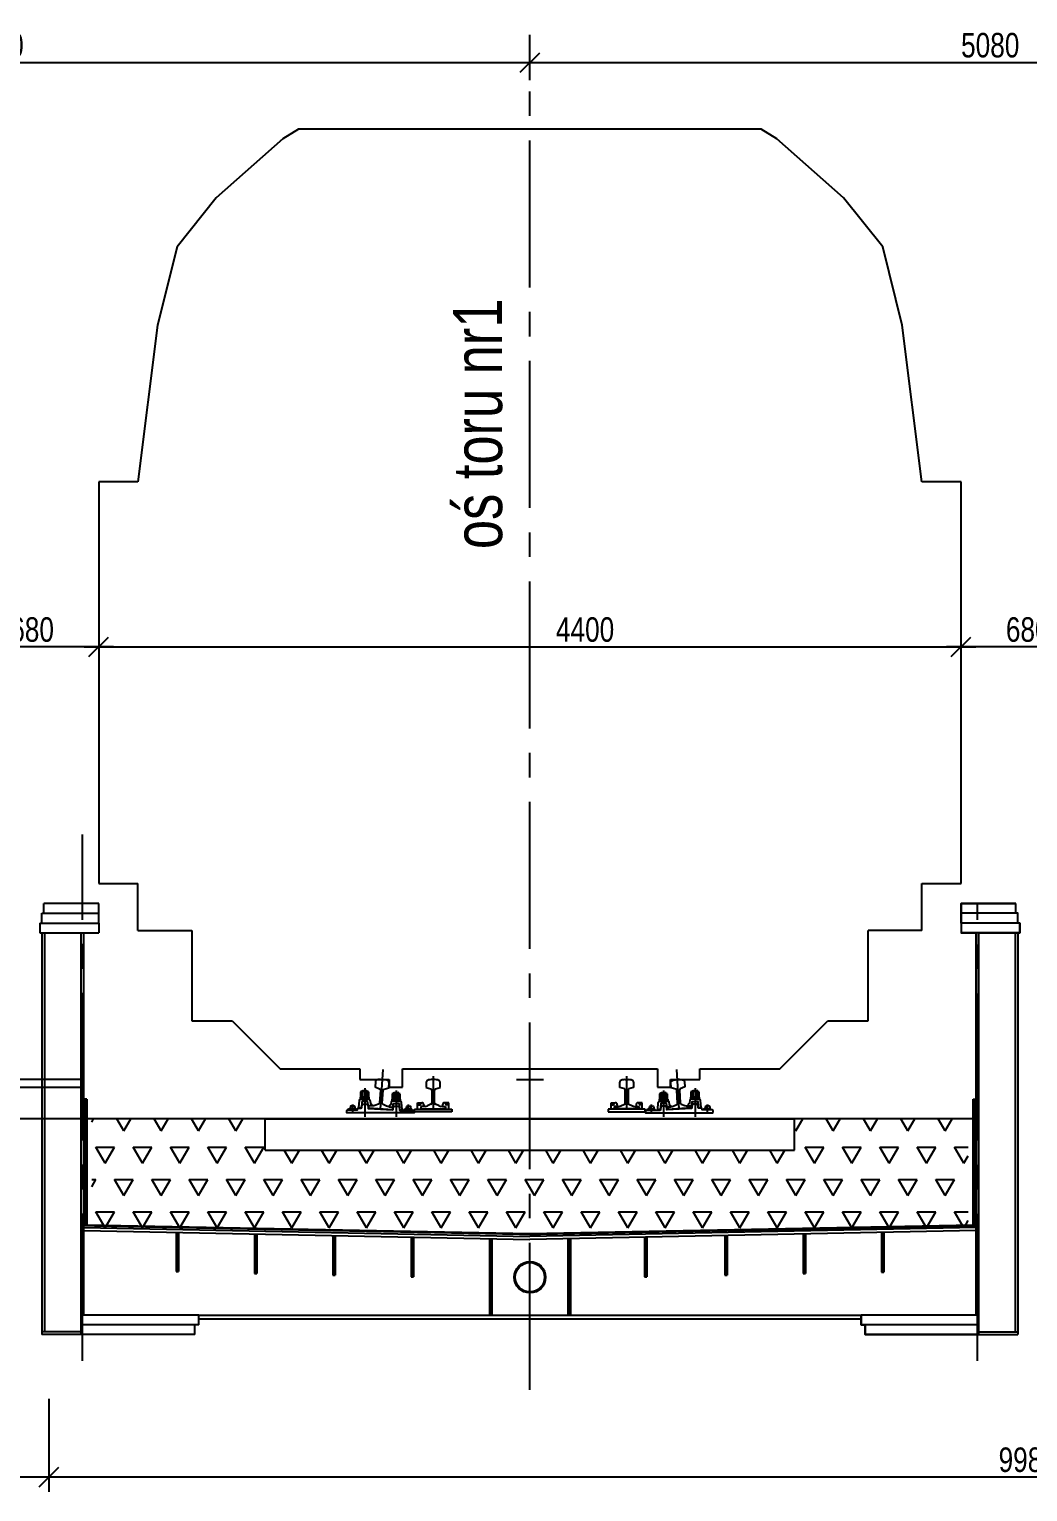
# Model space of a CAD drawing. Header units: millimetres. Extents: x -1069826 to 2704411, y -432732 to 412301.
# Drawn here: x -74526 to -69431, y -21599 to -14136 of the extents above; entities that cross this region are included whole.
import ezdxf

# ---------------------------------------------------------------- set-up
doc = ezdxf.new("R2010")
doc.units = ezdxf.units.MM
doc.header["$LTSCALE"] = 1000
doc.header["$MEASUREMENT"] = 0
doc.linetypes.add('CENTER2', pattern=[1.125, 0.75, -0.125, 0.125, -0.125])
doc.linetypes.add('HIDDEN', pattern=[0.375, 0.25, -0.125])
doc.layers.add('0-RAM-T', color=7, linetype='Continuous')
doc.layers.add('0-T', color=7, linetype='Continuous')
doc.styles.add('CDMSTYLE', font='CDMSIMPL', dxfattribs={"width": 0.8, "bigfont": 'CDMBIGPL'})
doc.dimstyles.new('CDMOG-MM-50', dxfattribs={"dimscale": 50, "dimtxt": 2.5, "dimasz": 1, "dimexe": 1.5, "dimexo": 5, "dimgap": 0.5, "dimtad": 1, "dimdec": 0, "dimrnd": 1, "dimzin": 1, "dimdsep": 46, "dimtxsty": 'CDMSTYLE', "dimblk1": 'OBLIQUE', "dimblk2": 'OBLIQUE', "dimsah": 1, "dimtsz": 1, "dimcen": -2.5, "dimdle": 1.5, "dimclrd": 9, "dimclre": 9, "dimclrt": 9, "dimadec": 0, "dimazin": 0, "dimtfac": 1, "dimtmove": 2, "dimatfit": 3, "dimldrblk": 'OBLIQUE', "dimfxl": 1, "dimtvp": 1, "dimtolj": 1, "dimtzin": 0, "dimarcsym": 0})

# ---------------------------------------------------------------- blocks, each defined once
blk = doc.blocks.new('*D316')
at = {"color": 9, "linetype": 'ByBlock', "transparency": 16777216}
for p, q in [((-79505.5, -21094.2), (-79505.5, -21599.4)), ((-79555.5, -21574.4), (-79455.5, -21474.4)), ((-74475.5, -21574.4), (-74375.5, -21474.4)), ((-74350.5, -21524.4), (-79580.5, -21524.4)), ((-74425.5, -21500), (-74425.5, -21599.4))]:
    blk.add_line(p, q, dxfattribs=at)
at = {"layer": 'Defpoints', "color": 0, "linetype": 'ByBlock', "transparency": 16777216}
for p in [(-79505.5, -20844.2), (-74425.5, -21250), (-79505.5, -21524.4)]:
    blk.add_point(p, dxfattribs=at)
at = {"color": 9, "linetype": 'ByBlock', "transparency": 16777216, "insert": (-76965.5, -21436.9), "char_height": 125, "attachment_point": 5, "style": 'CDMSTYLE'}
blk.add_mtext('\\A1;5080', dxfattribs=at)
blk = doc.blocks.new('_OBLIQUE')
at = {"color": 0, "linetype": 'ByBlock'}
blk.add_line((-0.5, -0.5), (0.5, 0.5), dxfattribs=at)
blk = doc.blocks.new('A$C5FAB2D53')
at = {"color": 9, "linetype": 'ByBlock'}
for p, q in [((59.7, 150.4), (59.7, 124.6)), ((104.6, 164.4), (84.8, 164.4)), ((129.7, 124.6), (129.7, 150.4)), ((1046.9, 124.6), (1046.9, 150.4)), ((1072, 164.4), (1091.8, 164.4)), ((1116.9, 150.4), (1116.9, 124.6)), ((59.7, 124.6), (83, 116.6)), ((87.7, 110), (87.7, 44.7)), ((101.7, 44.7), (101.7, 110)), ((106.4, 116.6), (129.7, 124.6)), ((1070.2, 116.6), (1046.9, 124.6)), ((1074.9, 44.7), (1074.9, 110)), ((1088.9, 110), (1088.9, 44.7)), ((1116.9, 124.6), (1093.6, 116.6)), ((0, 13), (189.1, 13)), ((0, 0), (0, 13)), ((94.6, 0), (0, 0)), ((15.4, 46.4), (36.4, 46.4)), ((15.4, 13), (15.4, 46.4)), ((15.4, 36.4), (26.4, 36.4)), ((31.4, 41.4), (31.4, 46.4)), ((46.4, 27.9), (31.4, 26.4)), ((31.4, 26.4), (31.4, 13)), ((32.2, 23.2), (32.2, 15.4)), ((32.2, 15.4), (157.2, 15.4)), ((53.2, 27.8), (35, 26.2)), ((46.4, 36.4), (46.4, 27.9)), ((83.4, 38.2), (65, 30.6)), ((189.1, 0), (94.6, 0)), ((124.5, 30.6), (106.1, 38.2)), ((154.5, 26.2), (136.2, 27.8)), ((143, 36.4), (143, 27.9)), ((143, 27.9), (158, 26.4)), ((174, 46.4), (153, 46.4)), ((157.2, 15.4), (157.2, 23.2)), ((158, 41.4), (158, 46.4)), ((158, 26.4), (158, 13)), ((174, 36.4), (163, 36.4)), ((174, 13), (174, 46.4)), ((189.1, 13), (189.1, 0)), ((189.1, 13), (189.1, 13)), ((987.5, 13), (987.5, 0)), ((987.5, 13), (987.5, 13)), ((1176.6, 13), (987.5, 13)), ((987.5, 0), (1082, 0)), ((1002.6, 46.4), (1023.6, 46.4)), ((1002.6, 13), (1002.6, 46.4)), ((1002.6, 36.4), (1013.6, 36.4)), ((1018.6, 41.4), (1018.6, 46.4)), ((1033.6, 27.9), (1018.6, 26.4)), ((1018.6, 26.4), (1018.6, 13)), ((1019.4, 15.4), (1019.4, 23.2)), ((1144.4, 15.4), (1019.4, 15.4)), ((1022.1, 26.2), (1040.4, 27.8)), ((1033.6, 36.4), (1033.6, 27.9)), ((1052.1, 30.6), (1070.6, 38.2)), ((1082.1, 0), (1176.6, 0)), ((1093.2, 38.2), (1111.7, 30.6)), ((1123.4, 27.8), (1141.7, 26.2)), ((1130.2, 36.4), (1130.2, 27.9)), ((1130.2, 27.9), (1145.2, 26.4)), ((1161.2, 46.4), (1140.2, 46.4)), ((1144.4, 23.2), (1144.4, 15.4)), ((1145.2, 41.4), (1145.2, 46.4)), ((1145.2, 26.4), (1145.2, 13)), ((1161.2, 36.4), (1150.2, 36.4)), ((1161.2, 13), (1161.2, 46.4)), ((1176.6, 0), (1176.6, 13))]:
    blk.add_line(p, q, dxfattribs=at)
at = {"color": 9, "linetype": 'Continuous'}
for p, q in [((94.7, 181.9), (94.7, 15.4)), ((1081.9, 181.9), (1081.9, 15.4))]:
    blk.add_line(p, q, dxfattribs=at)
at = {"color": 9, "linetype": 'ByBlock'}
for centre, radius, start, end in [((71.7, 150.4), 12, 104.14371, 180), ((88.3, 84.5), 80, 102.45452, 104.14371), ((74.3, 150), 13, 99.67706, 104.45567), ((88.3, 84.5), 80, 92.50541, 101.67822), ((101.1, 84.5), 80, 78.32178, 87.49459), ((115.1, 150), 13, 75.54433, 80.32294), ((101.1, 84.5), 80, 75.85629, 77.54548), ((117.7, 150.4), 12, 0, 75.85629), ((1058.9, 150.4), 12, 104.14371, 180), ((1075.5, 84.5), 80, 102.45452, 104.14371), ((1061.5, 150), 13, 99.67706, 104.45567), ((1075.5, 84.5), 80, 92.50541, 101.67822), ((1088.3, 84.5), 80, 78.32178, 87.49459), ((1102.3, 150), 13, 75.54433, 80.32294), ((1088.3, 84.5), 80, 75.85629, 77.54548), ((1104.9, 150.4), 12, 0, 75.85629), ((80.7, 110), 7, 360, 71), ((108.7, 110), 7, 109, 180), ((1067.9, 110), 7, 0, 71), ((1095.9, 110), 7, 109, 180), ((26.4, 41.4), 5, 270, 0), ((35.2, 23.2), 3, 95.06096, 180), ((36.4, 36.4), 10, 360, 90), ((49.7, 67.6), 40, 275.06096, 292.41269), ((80.7, 44.7), 7, 292.41269, 360), ((108.7, 44.7), 7, 180, 247.58731), ((139.7, 67.6), 40, 247.58731, 264.93904), ((153, 36.4), 10, 90, 180), ((154.2, 23.2), 3, 0, 84.93904), ((163, 41.4), 5, 180, 270), ((1013.6, 41.4), 5, 270, 0), ((1022.4, 23.2), 3, 95.06096, 180), ((1023.6, 36.4), 10, 360, 90), ((1036.9, 67.6), 40, 275.06096, 292.41269), ((1067.9, 44.7), 7, 292.41269, 360), ((1095.9, 44.7), 7, 180, 247.58731), ((1126.9, 67.6), 40, 247.58731, 264.93904), ((1140.2, 36.4), 10, 90, 180), ((1141.4, 23.2), 3, 0, 84.93904), ((1150.2, 41.4), 5, 180, 270)]:
    blk.add_arc(centre, radius, start, end, dxfattribs=at)
blk = doc.blocks.new('A$C30C010BB')
at = {"layer": '0-T', "color": 40, "linetype": 'Continuous'}
blk.add_blockref('A$C5FAB2D53', (0, 0), dxfattribs=at)
blk = doc.blocks.new('A$C5F112703')
at = {"color": 9, "linetype": 'ByBlock'}
for p, q in [((940, 4868.5), (600, 4568.5)), ((1020, 4918.5), (940, 4868.5)), ((3380, 4918.5), (1020, 4918.5)), ((3460, 4868.5), (3380, 4918.5)), ((3800, 4568.5), (3460, 4868.5)), ((600, 4568.5), (400, 4318.5)), ((4000, 4318.5), (3800, 4568.5)), ((400, 4318.5), (300, 3918.5)), ((4100, 3918.5), (4000, 4318.5)), ((300, 3918.5), (200, 3118.5)), ((4200, 3118.5), (4100, 3918.5)), ((0, 3118.5), (0, 1068.5)), ((200, 3118.5), (0, 3118.5)), ((4400, 3118.5), (4200, 3118.5)), ((4400, 1068.5), (4400, 3118.5)), ((0, 1068.5), (200, 1068.5)), ((4200, 1068.5), (4400, 1068.5)), ((475, 828.5), (475, 368.5)), ((3925, 368.5), (3925, 828.5)), ((475, 368.5), (680, 368.5)), ((680, 368.5), (925, 123.5)), ((3475, 123.5), (3720, 368.5)), ((3720, 368.5), (3925, 368.5)), ((925, 123.5), (1332.5, 123.5)), ((1332.5, 123.5), (1332.5, 68.5)), ((1549.5, 123.5), (2850.5, 123.5)), ((1549.5, 30.5), (1549.5, 123.5)), ((2850.5, 123.5), (2850.5, 30.5)), ((3067.5, 123.5), (3475, 123.5)), ((3067.5, 68.5), (3067.5, 123.5)), ((1332.5, 68.5), (1482.5, 68.5)), ((1482.5, 68.5), (1482.5, 30.5)), ((1482.5, 30.5), (1549.5, 30.5)), ((2850.5, 30.5), (2917.5, 30.5)), ((2917.5, 68.5), (3067.5, 68.5)), ((2917.5, 30.5), (2917.5, 68.5))]:
    blk.add_line(p, q, dxfattribs=at)
at = {"layer": '0-T', "color": 9, "linetype": 'Continuous'}
for p, q in [((200, 828.5), (200, 1068.5)), ((4200, 828.5), (4200, 1068.5)), ((200, 828.5), (475, 828.5)), ((4200, 828.5), (3925, 828.5)), ((2200, 0), (2200, 137)), ((2131.5, 68.5), (2268.5, 68.5))]:
    blk.add_line(p, q, dxfattribs=at)
blk = doc.blocks.new('A$C22AE4A19')
at = {"layer": '0-T', "color": 9, "linetype": 'Continuous'}
blk.add_blockref('A$C5F112703', (0, 0), dxfattribs=at)
blk = doc.blocks.new('*D315')
at = {"color": 9, "linetype": 'ByBlock', "transparency": 16777216}
for p, q in [((-74425.5, -21125.7), (-74425.5, -21599.4)), ((-64437.5, -21120.8), (-64437.5, -21599.4)), ((-74475.5, -21574.4), (-74375.5, -21474.4)), ((-64487.5, -21574.4), (-64387.5, -21474.4)), ((-64362.5, -21524.4), (-74500.5, -21524.4))]:
    blk.add_line(p, q, dxfattribs=at)
at = {"layer": 'Defpoints', "color": 0, "linetype": 'ByBlock', "transparency": 16777216}
for p in [(-74425.5, -20875.7), (-64437.5, -20870.8), (-74425.5, -21524.4)]:
    blk.add_point(p, dxfattribs=at)
at = {"color": 9, "linetype": 'ByBlock', "transparency": 16777216, "insert": (-69431.5, -21436.9), "char_height": 125, "attachment_point": 5, "style": 'CDMSTYLE'}
blk.add_mtext('\\A1;\\C1;9988', dxfattribs=at)
blk = doc.blocks.new('*D314')
at = {"color": 9, "linetype": 'ByBlock', "transparency": 16777216}
for p, q in [((-74901.5, -17337.9), (-74801.5, -17237.9)), ((-74851.5, -17381.5), (-74851.5, -17212.9)), ((-74221.5, -17337.9), (-74121.5, -17237.9)), ((-74096.5, -17287.9), (-74926.5, -17287.9))]:
    blk.add_line(p, q, dxfattribs=at)
at = {"layer": 'Defpoints', "color": 0, "linetype": 'ByBlock', "transparency": 16777216}
for p in [(-74851.5, -17287.9), (-74851.5, -17631.5), (-74171.5, -17665.9)]:
    blk.add_point(p, dxfattribs=at)
at = {"color": 9, "linetype": 'ByBlock', "transparency": 16777216, "insert": (-74511.5, -17200.4), "char_height": 125, "attachment_point": 5, "style": 'CDMSTYLE'}
blk.add_mtext('\\A1;680', dxfattribs=at)
blk = doc.blocks.new('*D313')
at = {"color": 9, "linetype": 'ByBlock', "transparency": 16777216}
for p, q in [((-69821.5, -17337.9), (-69721.5, -17237.9)), ((-69771.5, -17221.2), (-69771.5, -17212.9)), ((-69141.5, -17337.9), (-69041.5, -17237.9)), ((-69016.5, -17287.9), (-69846.5, -17287.9))]:
    blk.add_line(p, q, dxfattribs=at)
at = {"layer": 'Defpoints', "color": 0, "linetype": 'ByBlock', "transparency": 16777216}
for p in [(-69771.5, -17287.9), (-69771.5, -17471.2), (-69091.5, -17765.3)]:
    blk.add_point(p, dxfattribs=at)
at = {"color": 9, "linetype": 'ByBlock', "transparency": 16777216, "insert": (-69431.5, -17200.4), "char_height": 125, "attachment_point": 5, "style": 'CDMSTYLE'}
blk.add_mtext('\\A1;\\C1;680', dxfattribs=at)
blk = doc.blocks.new('*D311')
at = {"color": 9, "linetype": 'ByBlock', "transparency": 16777216}
for p, q in [((-71971.5, -14396.2), (-71971.5, -14231)), ((-77126.5, -14306), (-71896.5, -14306)), ((-77101.5, -14356), (-77001.5, -14256)), ((-72021.5, -14356), (-71921.5, -14256))]:
    blk.add_line(p, q, dxfattribs=at)
at = {"layer": 'Defpoints', "color": 0, "linetype": 'ByBlock', "transparency": 16777216}
for p in [(-71971.5, -14306), (-77051.5, -14646.2), (-71971.5, -14646.2)]:
    blk.add_point(p, dxfattribs=at)
at = {"color": 9, "linetype": 'ByBlock', "transparency": 16777216, "insert": (-74702.9, -14218.5), "char_height": 125, "attachment_point": 5, "style": 'CDMSTYLE'}
blk.add_mtext('\\A1;5080', dxfattribs=at)
blk = doc.blocks.new('*D309')
at = {"color": 9, "linetype": 'ByBlock', "transparency": 16777216}
for p, q in [((-74221.5, -17337.9), (-74121.5, -17237.9)), ((-69821.5, -17337.9), (-69721.5, -17237.9)), ((-69771.5, -18118.9), (-69771.5, -17212.9)), ((-74246.5, -17287.9), (-69696.5, -17287.9))]:
    blk.add_line(p, q, dxfattribs=at)
at = {"layer": 'Defpoints', "color": 0, "linetype": 'ByBlock', "transparency": 16777216}
for p in [(-69771.5, -17287.9), (-74171.5, -18368.9), (-69771.5, -18368.9)]:
    blk.add_point(p, dxfattribs=at)
at = {"color": 9, "linetype": 'ByBlock', "transparency": 16777216, "insert": (-71690.1, -17200.4), "char_height": 125, "attachment_point": 5, "style": 'CDMSTYLE'}
blk.add_mtext('\\A1;\\C1;4400', dxfattribs=at)
blk = doc.blocks.new('*D308')
at = {"color": 9, "linetype": 'ByBlock', "transparency": 16777216}
for p, q in [((-66891.5, -14396.2), (-66891.5, -14231)), ((-72046.5, -14306), (-66816.5, -14306)), ((-72021.5, -14356), (-71921.5, -14256)), ((-66941.5, -14356), (-66841.5, -14256))]:
    blk.add_line(p, q, dxfattribs=at)
at = {"layer": 'Defpoints', "color": 0, "linetype": 'ByBlock', "transparency": 16777216}
for p in [(-66891.5, -14306), (-71971.5, -14646.2), (-66891.5, -14646.2)]:
    blk.add_point(p, dxfattribs=at)
at = {"color": 9, "linetype": 'ByBlock', "transparency": 16777216, "insert": (-69622.9, -14218.5), "char_height": 125, "attachment_point": 5, "style": 'CDMSTYLE'}
blk.add_mtext('\\A1;\\C1;5080', dxfattribs=at)
blk = doc.blocks.new('SZPKOL')
at = {"color": 0, "linetype": 'ByBlock'}
blk.add_lwpolyline([(12.4, 4, 0.138548), (-12.3, 5.1), (-9.4, 21.8), (0, 23.9), (9.4, 21.8)], format="xyb", close=True, dxfattribs=at)
for start, end in [(102.91054, 124.24217), (55.75783, 72.09979)]:
    blk.add_arc((-1.8, -37.6), 45.5, start, end, dxfattribs=at)
blk = doc.blocks.new('SRUKOL')
at = {"color": 0, "linetype": 'ByBlock'}
for p, q in [((0, 10), (-22, 10)), ((-22, 10), (-22, 0)), ((-11, 5), (-22, 5)), ((0, 0), (-22, 0)), ((-20, 37.2), (-20, 24)), ((-20, 24), (-20, 11.3)), ((-17, 5), (-17, 0)), ((0, 38.6), (-15, 38.6)), ((0, 10), (-15, 10)), ((-12.7, 41.6), (-10.1, 43.8)), ((-12.7, 38.6), (-12.7, 41.6)), ((-12.7, 41.6), (12.5, 41.6)), ((-12, 5), (-12, 0)), ((-11, 10), (11, 5)), ((-11, 5), (11, 0)), ((-10.1, 43.8), (-10.1, 38.4)), ((-10.1, 43.8), (9.9, 43.8)), ((-10.1, 37.3), (-10.1, 24)), ((-10.1, 24), (-10.1, 11.2)), ((0, 38.6), (15, 38.6)), ((0, 10), (15, 10)), ((0, 10), (22, 10)), ((0, 0), (22, 0)), ((12.5, 41.6), (9.9, 43.8)), ((9.9, 43.8), (9.9, 38.4)), ((10.1, 37.3), (10.1, 24)), ((10.1, 24), (10.1, 11.2)), ((11, 5), (22, 5)), ((12, 10), (12, 5)), ((12.5, 38.6), (12.5, 41.6)), ((17, 10), (17, 5)), ((20, 37.2), (20, 24)), ((20, 24), (20, 11.3)), ((22, 10), (22, 0))]:
    blk.add_line(p, q, dxfattribs=at)
for centre, radius, start, end in [((-15, 28.6), 10, 60, 120), ((-15, 20), 10, 240, 300), ((0, -1.4), 40, 90, 104.60152), ((0, 50), 40, 255.39848, 270), ((0, -1.4), 40, 75.39848, 90), ((0, 50), 40, 270, 284.60152), ((15, 28.6), 10, 60, 120), ((15, 20), 10, 240, 300)]:
    blk.add_arc(centre, radius, start, end, dxfattribs=at)

msp = doc.modelspace()

# ---------------------------------------------------------------- hatches: boundary and pattern name
at = {"layer": '0-T', "linetype": 'Continuous'}
h = msp.add_hatch(dxfattribs=at)
h.set_pattern_fill('TRIANG', color=9, scale=20, style=0)
h.set_pattern_definition([(60, (-175484.5, -221196.17), (-95.24997, 164.97782), [95.25, -95.25]), (120, (-175484.5, -221196.17), (-190.49997, 2e-05), [95.25, -95.25]), (0, (-175532.12, -221113.69), (95.25, 164.9778), [95.25, -95.25])])
h.paths.add_polyline_path([(-71971.4741, -20296.1741), (-71971.4741, -19856.1741), (-73321.4741, -19856.1741), (-73321.4741, -19696.1741), (-74207.4741, -19696.1741), (-74207.4741, -20251.4541)])
h.paths.add_polyline_path([(-69735.4741, -20251.4541), (-69735.4741, -19696.1741), (-70621.4741, -19696.1741), (-70621.4741, -19856.1741), (-71971.4741, -19856.1741), (-71971.4741, -20296.1741)])
h.paths.add_polyline_path([(-73938.6043, -20030.9955), (-73938.6043, -19711.3527), (-73751.1043, -19711.3527), (-73751.1043, -20030.9955)], flags=24)
h.paths.add_polyline_path([(-71733.0893, -20070.0222), (-71733.0893, -19750.3793), (-71545.5893, -19750.3793), (-71545.5893, -20070.0222)], flags=24)
h.paths.add_polyline_path([(-70265.8568, -20030.9955), (-70265.8568, -19711.3527), (-70078.3568, -19711.3527), (-70078.3568, -20030.9955)], flags=24)

# ---------------------------------------------------------------- linework, layer by layer
at = {"color": 9, "linetype": 'CENTER2'}
msp.add_line((-71971.4741, -21079.0946), (-71971.4741, -14164.2624), dxfattribs=at)
at = {"color": 2, "linetype": 'Continuous'}
for p, q in [((-74171.4741, -18597.6844), (-74451.4741, -18597.6844)), ((-69771.4741, -18597.6844), (-69491.4741, -18597.6844)), ((-74471.4741, -18697.6844), (-74471.4741, -18747.6844)), ((-74471.4741, -18697.6844), (-74471.4741, -18747.6844)), ((-74471.4741, -18717.6844), (-74471.4741, -18747.6844)), ((-74471.4741, -18717.6844), (-74471.4741, -18747.6844)), ((-74471.4741, -18717.6844), (-74471.4741, -18747.6844)), ((-74471.4741, -18717.6844), (-74471.4741, -18747.6844)), ((-74171.4741, -18697.6844), (-74171.4741, -18747.6844)), ((-69771.4741, -18697.6844), (-69771.4741, -18747.6844)), ((-69471.4741, -18697.6844), (-69471.4741, -18747.6844)), ((-69471.4741, -18697.6844), (-69471.4741, -18747.6844)), ((-69471.4741, -18717.6844), (-69471.4741, -18747.6844)), ((-69471.4741, -18717.6844), (-69471.4741, -18747.6844)), ((-69471.4741, -18717.6844), (-69471.4741, -18747.6844)), ((-69471.4741, -18717.6844), (-69471.4741, -18747.6844)), ((-69710.4741, -19696.1741), (-74232.4741, -19696.1741)), ((-73321.4741, -19856.1741), (-73321.4741, -19696.1741)), ((-70621.4741, -19856.1741), (-70621.4741, -19696.1741)), ((-73321.4741, -19856.1741), (-70621.4741, -19856.1741)), ((-74247.4741, -20250.6541), (-71971.4741, -20296.1741)), ((-74247.4741, -20266.6541), (-71971.4741, -20312.1741)), ((-69695.4741, -20250.6541), (-71971.4741, -20296.1741)), ((-69695.4741, -20266.6541), (-71971.4741, -20312.1741)), ((-73661.4741, -20697.6844), (-74261.4741, -20697.6844)), ((-74261.4741, -20747.6844), (-74261.4741, -20697.6844)), ((-73661.4741, -20747.6844), (-73661.4741, -20697.6844)), ((-70281.4741, -20747.6844), (-70281.4741, -20697.6844)), ((-69681.4741, -20697.6844), (-70281.4741, -20697.6844)), ((-69681.4741, -20747.6844), (-69681.4741, -20697.6844)), ((-73661.4741, -20747.6844), (-74261.4741, -20747.6844)), ((-74261.4741, -20797.6844), (-74261.4741, -20747.6844)), ((-73681.4741, -20797.6844), (-74261.4741, -20797.6844)), ((-73681.4741, -20797.6844), (-73681.4741, -20747.6844)), ((-69681.4741, -20747.6844), (-70281.4741, -20747.6844)), ((-70261.4741, -20797.6844), (-70261.4741, -20747.6844)), ((-69681.4741, -20797.6844), (-70261.4741, -20797.6844)), ((-69681.4741, -20797.6844), (-69681.4741, -20747.6844))]:
    msp.add_line(p, q, dxfattribs=at)
at = {"color": 1, "linetype": 'ByBlock'}
for p, q in [((-72733.3706, -19647.3021), (-72720.7305, -19444.0061)), ((-71209.5775, -19647.3021), (-71222.2177, -19444.0061)), ((-72874.6297, -19666.3021), (-72874.6297, -19622.9527)), ((-72590.8706, -19666.3021), (-72590.8706, -19622.9527)), ((-71350.7184, -19666.3021), (-71350.7184, -19622.9527)), ((-71065.0389, -19666.3021), (-71065.0389, -19622.9527))]:
    msp.add_line(p, q, dxfattribs=at)
at = {"color": 1, "linetype": 'Continuous'}
for p, q in [((-72814.2756, -19540.0597), (-72814.2756, -19685.4058)), ((-72653.5771, -19552.4152), (-72653.5771, -19685.4058)), ((-71289.3711, -19552.4152), (-71289.3711, -19685.4058)), ((-71128.6725, -19540.0597), (-71128.6725, -19685.4058)), ((-73321.4741, -19696.1741), (-70621.4741, -19696.1741))]:
    msp.add_line(p, q, dxfattribs=at)
at = {"color": 0, "linetype": 'ByBlock'}
for p, q in [((-72733.9806, -19495.5519), (-72724.1242, -19496.1648)), ((-72714.2678, -19496.7776), (-72724.1242, -19496.1648)), ((-71228.6803, -19496.7776), (-71218.8239, -19496.1648)), ((-71208.9675, -19495.5519), (-71218.8239, -19496.1648))]:
    msp.add_line(p, q, dxfattribs=at)
for points in [[(-72733.9862, -19495.5518, 0.040045312), (-72746.7558, -19496.3405, 0.02085363), (-72747.8278, -19496.5008, 0.007370603), (-72750.1523, -19496.8999, 0.343626376), (-72759.9247, -19507.951), (-72761.5266, -19533.7161), (-72738.7899, -19543.1609, -0.320102524), (-72734.4887, -19550.0597), (-72738.539, -19615.2017, -0.303762752), (-72743.2633, -19621.3917), (-72762.1258, -19627.8332, -0.075856192), (-72774.0034, -19629.9658), (-72792.3535, -19630.4473, 0.388572544), (-72795.269, -19633.2601), (-72795.7502, -19640.9991), (-72670.9911, -19648.7561), (-72670.5099, -19641.0171, 0.388572544), (-72673.0546, -19637.8648), (-72691.2037, -19635.114, -0.075856192), (-72702.7256, -19631.5264), (-72720.6449, -19622.798, -0.303762752), (-72724.566, -19616.0705), (-72720.5157, -19550.9285, -0.320102524), (-72715.3931, -19544.6156), (-72691.6615, -19538.06), (-72690.0596, -19512.2949, 0.343626376), (-72698.3877, -19500.1184, 0.007370603), (-72700.6449, -19499.4345, 0.02085363), (-72701.6887, -19499.1426, 0.040045312), (-72714.2623, -19496.7782)], [(-71208.962, -19495.5518, -0.040045312), (-71196.1923, -19496.3405, -0.02085363), (-71195.1203, -19496.5008, -0.007370603), (-71192.7959, -19496.8999, -0.343626376), (-71183.0235, -19507.951), (-71181.4215, -19533.7161), (-71204.1582, -19543.1609, 0.320102524), (-71208.4594, -19550.0597), (-71204.4091, -19615.2017, 0.303762752), (-71199.6848, -19621.3917), (-71180.8224, -19627.8332, 0.075856192), (-71168.9448, -19629.9658), (-71150.5947, -19630.4473, -0.388572544), (-71147.6792, -19633.2601), (-71147.198, -19640.9991), (-71271.9571, -19648.7561), (-71272.4382, -19641.0171, -0.388572544), (-71269.8936, -19637.8648), (-71251.7445, -19635.114, 0.075856192), (-71240.2225, -19631.5264), (-71222.3033, -19622.798, 0.303762752), (-71218.3822, -19616.0705), (-71222.4324, -19550.9285, 0.320102524), (-71227.5551, -19544.6156), (-71251.2866, -19538.06), (-71252.8886, -19512.2949, -0.343626376), (-71244.5604, -19500.1184, -0.007370603), (-71242.3033, -19499.4345, -0.02085363), (-71241.2594, -19499.1426, -0.040045312), (-71228.6858, -19496.7782)]]:
    msp.add_lwpolyline(points, format="xyb", dxfattribs=at)
for points in [[(-72560.8706, -19658.3021), (-72560.8706, -19664.3021, -0.414213562), (-72562.8706, -19666.3021), (-72903.8706, -19666.3021, -0.414213562), (-72905.8706, -19664.3021), (-72905.8706, -19656.3021, -0.414213562), (-72900.8706, -19651.3021), (-72851.8706, -19651.3021, 0.414213562), (-72849.8706, -19649.3021), (-72849.8706, -19643.3021, -0.414213562), (-72847.8706, -19641.3021), (-72831.6806, -19641.3021, 0.385313586), (-72829.6905, -19639.5012), (-72827.8706, -19621.3021), (-72800.6806, -19621.3021, -0.385313586), (-72798.6905, -19623.1031), (-72796.8333, -19641.6752, 0.367589322), (-72794.9674, -19643.4723), (-72671.9996, -19651.118, 0.403251184), (-72669.8854, -19649.3208), (-72668.2572, -19633.0385, -0.385313586), (-72666.2671, -19631.2375), (-72640.8871, -19631.2375, -0.385313586), (-72638.897, -19633.0385), (-72637.0507, -19651.5012, 0.385313586), (-72635.0607, -19653.3021), (-72565.8706, -19653.3021, -0.414213562)], [(-72798.6922, -19610.428, 0.371247317), (-72801.659, -19607.873), (-72826.0115, -19607.873, 0.388478902), (-72828.9997, -19610.6074), (-72831.5279, -19639.0501, -0.388478902), (-72833.5201, -19640.873), (-72842.5555, -19640.873, -0.4404252), (-72844.5477, -19638.6959), (-72841.3894, -19603.1647, -0.388478902), (-72833.4208, -19595.873), (-72793.0471, -19595.873, -0.371247317), (-72788.1025, -19600.1313), (-72785.6195, -19616.3881, 0.282190673), (-72782.256, -19620.3898), (-72780.3605, -19621.0217, -0.288824416), (-72779.0084, -19622.671), (-72778.4162, -19627.4083, -0.418231262), (-72780.1799, -19629.6442), (-72794.1732, -19630.2866, -0.403059278), (-72796.3719, -19628.5955)], [(-72669.1605, -19620.3633, -0.371247317), (-72666.1937, -19617.8083), (-72641.8413, -19617.8083, -0.388478902), (-72638.8531, -19620.5427), (-72636.3248, -19648.9854, 0.388478902), (-72634.3327, -19650.8083), (-72625.2972, -19650.8083, 0.4404252), (-72623.305, -19648.6312), (-72626.4634, -19613.1, 0.388478902), (-72634.432, -19605.8083), (-72674.8056, -19605.8083, 0.371247317), (-72679.7503, -19610.0666), (-72681.6567, -19622.7762, -0.282190673), (-72685.0202, -19626.7779), (-72686.9158, -19627.4097, 0.288824416), (-72688.2679, -19629.059), (-72688.86, -19633.7964, 0.418231262), (-72687.0963, -19636.0322), (-72673.6795, -19637.523, 0.403059278), (-72671.4808, -19635.8319)], [(-71382.0775, -19658.3021), (-71382.0775, -19664.3021, 0.414213562), (-71380.0775, -19666.3021), (-71039.0775, -19666.3021, 0.414213562), (-71037.0775, -19664.3021), (-71037.0775, -19656.3021, 0.414213562), (-71042.0775, -19651.3021), (-71091.0775, -19651.3021, -0.414213562), (-71093.0775, -19649.3021), (-71093.0775, -19643.3021, 0.414213562), (-71095.0775, -19641.3021), (-71111.2675, -19641.3021, -0.385313586), (-71113.2576, -19639.5012), (-71115.0775, -19621.3021), (-71142.2675, -19621.3021, 0.385313586), (-71144.2576, -19623.1031), (-71146.1148, -19641.6752, -0.367589322), (-71147.9808, -19643.4723), (-71270.9485, -19651.118, -0.403251184), (-71273.0627, -19649.3208), (-71274.691, -19633.0385, 0.385313586), (-71276.681, -19631.2375), (-71302.0611, -19631.2375, 0.385313586), (-71304.0512, -19633.0385), (-71305.8974, -19651.5012, -0.385313586), (-71307.8875, -19653.3021), (-71377.0775, -19653.3021, 0.414213562)], [(-71273.7876, -19620.3633, 0.371247317), (-71276.7544, -19617.8083), (-71301.1069, -19617.8083, 0.388478902), (-71304.0951, -19620.5427), (-71306.6233, -19648.9854, -0.388478902), (-71308.6155, -19650.8083), (-71317.651, -19650.8083, -0.4404252), (-71319.6431, -19648.6312), (-71316.4848, -19613.1, -0.388478902), (-71308.5162, -19605.8083), (-71268.1426, -19605.8083, -0.371247317), (-71263.1979, -19610.0666), (-71261.2915, -19622.7762, 0.282190673), (-71257.9279, -19626.7779), (-71256.0324, -19627.4097, -0.288824416), (-71254.6803, -19629.059), (-71254.0881, -19633.7964, -0.418231262), (-71255.8518, -19636.0322), (-71269.2686, -19637.523, -0.403059278), (-71271.4673, -19635.8319)], [(-71144.2559, -19610.428, -0.371247317), (-71141.2891, -19607.873), (-71116.9367, -19607.873, -0.388478902), (-71113.9485, -19610.6074), (-71111.4202, -19639.0501, 0.388478902), (-71109.4281, -19640.873), (-71100.3926, -19640.873, 0.4404252), (-71098.4005, -19638.6959), (-71101.5588, -19603.1647, 0.388478902), (-71109.5274, -19595.873), (-71149.901, -19595.873, 0.371247317), (-71154.8457, -19600.1313), (-71157.3286, -19616.3881, -0.282190673), (-71160.6922, -19620.3898), (-71162.5877, -19621.0217, 0.288824416), (-71163.9398, -19622.671), (-71164.532, -19627.4083, 0.418231262), (-71162.7683, -19629.6442), (-71148.775, -19630.2866, 0.403059278), (-71146.5762, -19628.5955)]]:
    msp.add_lwpolyline(points, format="xyb", close=True, dxfattribs=at)
at = {"layer": '0-RAM-T', "color": 9, "linetype": 'Continuous'}
msp.add_lwpolyline([(-69491.4741, -18597.6844), (-69771.4741, -18597.6844), (-69771.4741, -18747.6844), (-69695.4741, -18747.6844), (-69695.4741, -20697.6844), (-70281.4741, -20697.6844), (-70281.4741, -20747.6844), (-70261.4741, -20747.6844), (-70261.4741, -20797.6844), (-69681.4741, -20797.6844), (-69681.4741, -18747.6844), (-69471.4741, -18747.6844), (-69471.4741, -18697.6844), (-69481.4741, -18697.6844), (-69481.4741, -18647.6844), (-69491.4741, -18647.6844), (-69491.4741, -18597.6844)], dxfattribs=at)
msp.add_lwpolyline([(-69491.4741, -18597.6844), (-69771.4741, -18597.6844), (-69771.4741, -18747.6844), (-69695.4741, -18747.6844), (-69695.4741, -20697.6844), (-70281.4741, -20697.6844), (-70281.4741, -20747.6844), (-70261.4741, -20747.6844), (-70261.4741, -20797.6844), (-69681.4741, -20797.6844), (-69681.4741, -18747.6844), (-69471.4741, -18747.6844), (-69471.4741, -18697.6844), (-69481.4741, -18697.6844), (-69481.4741, -18647.6844), (-69491.4741, -18647.6844), (-69491.4741, -18597.6844)], dxfattribs=at)
at = {"layer": '0-T', "color": 9, "linetype": 'CENTER2'}
msp.add_line((-74254.4741, -20929.2691), (-74254.4741, -18245.6552), dxfattribs=at)
at = {"layer": '0-T', "color": 40, "linetype": 'CENTER2'}
for p, q in [((-74254.4741, -20931.6415), (-74254.4741, -18542.9835)), ((-69688.4741, -20931.6415), (-69688.4741, -18592.9835))]:
    msp.add_line(p, q, dxfattribs=at)
at = {"layer": '0-T', "color": 2, "linetype": 'Continuous'}
for p, q in [((-74461.4741, -18647.6844), (-74171.4741, -18647.6844)), ((-74461.4741, -18697.6844), (-74461.4741, -18647.6844)), ((-74451.4741, -18647.6844), (-74451.4741, -18597.6844)), ((-74171.4741, -18647.6844), (-74171.4741, -18597.6844)), ((-74171.4741, -18697.6844), (-74171.4741, -18647.6844)), ((-69771.4741, -18647.6844), (-69771.4741, -18597.6844)), ((-69481.4741, -18647.6844), (-69771.4741, -18647.6844)), ((-69771.4741, -18697.6844), (-69771.4741, -18647.6844)), ((-69491.4741, -18647.6844), (-69491.4741, -18597.6844)), ((-69481.4741, -18697.6844), (-69481.4741, -18647.6844)), ((-74471.4741, -18697.6844), (-74171.4741, -18697.6844)), ((-69471.4741, -18697.6844), (-69771.4741, -18697.6844)), ((-74471.4741, -18747.6844), (-74171.4741, -18747.6844)), ((-74261.4741, -20697.6844), (-74261.4741, -18747.6844)), ((-74247.4741, -20697.6844), (-74247.4741, -18747.6844)), ((-69471.4741, -18747.6844), (-69771.4741, -18747.6844)), ((-69695.4741, -20697.6844), (-69695.4741, -18747.6844)), ((-69681.4741, -20697.6844), (-69681.4741, -18747.6844)), ((-70971.1941, -20290.1713), (-70971.1941, -20492.1685)), ((-70571.1941, -20282.1713), (-70571.1941, -20484.1685)), ((-70171.1941, -20274.1713), (-70171.1941, -20476.1685)), ((-72571.1941, -20500.1797), (-72571.1941, -20300.1797)), ((-71381.1941, -20500.3685), (-71381.1941, -20300.3685)), ((-73777.1941, -20476.1769), (-73765.1941, -20476.1769)), ((-73377.1941, -20486.1741), (-73365.1941, -20486.1741)), ((-72977.1941, -20494.1741), (-72965.1941, -20494.1741)), ((-72577.1941, -20502.1741), (-72565.1941, -20502.1741)), ((-71387.1941, -20502.3629), (-71375.1941, -20502.3629)), ((-70977.1941, -20494.1629), (-70965.1941, -20494.1629)), ((-70577.1941, -20486.1629), (-70565.1941, -20486.1629)), ((-70177.1941, -20478.1629), (-70165.1941, -20478.1629)), ((-72177.1941, -20697.6844), (-72165.1941, -20697.6844)), ((-71777.1941, -20697.6844), (-71765.1941, -20697.6844))]:
    msp.add_line(p, q, dxfattribs=at)
at = {"layer": '0-T', "color": 9, "linetype": 'Continuous'}
for p, q in [((-74461.4741, -18747.6844), (-74461.4741, -20797.6844)), ((-74447.4741, -18747.6844), (-74447.4741, -20783.6844)), ((-69495.4741, -18747.6844), (-69495.4741, -20783.6844)), ((-69481.4741, -18747.6844), (-69481.4741, -20797.6844)), ((-74232.4741, -19596.1741), (-74247.4741, -19596.1741)), ((-69710.4741, -19596.1741), (-69695.4741, -19596.1741)), ((-74261.4741, -19696.1741), (-75251.4741, -19696.1741)), ((-73661.4741, -20697.6844), (-70281.4741, -20697.6844)), ((-73661.4741, -20717.6844), (-70281.4741, -20717.6844)), ((-74261.4741, -20783.6844), (-74461.4741, -20783.6844)), ((-74261.4741, -20797.6844), (-74461.4741, -20797.6844)), ((-69681.4741, -20783.6844), (-69481.4741, -20783.6844)), ((-69681.4741, -20797.6844), (-69481.4741, -20797.6844))]:
    msp.add_line(p, q, dxfattribs=at)
at = {"layer": '0-T', "color": 1, "linetype": 'Continuous'}
for p, q in [((-74261.4741, -19496.1741), (-75251.4741, -19496.1741)), ((-74261.4741, -19536.1741), (-75251.4741, -19536.1741))]:
    msp.add_line(p, q, dxfattribs=at)
at = {"layer": '0-T', "color": 3, "linetype": 'HIDDEN', "const_width": 10}
msp.add_lwpolyline([(-74237.4741, -19596.1741), (-74241.681, -20241.6521), (-71971.4741, -20286.1721), (-69705.4741, -20241.6521), (-69705.4741, -19596.1741)], dxfattribs=at)
at = {"layer": '0-T', "color": 9, "linetype": 'Continuous'}
msp.add_lwpolyline([(-74232.4741, -19596.1741), (-74232.4741, -20236.7511), (-71971.4741, -20281.1711), (-69710.4741, -20236.7511), (-69710.4741, -19596.1741)], dxfattribs=at)
at = {"layer": '0-T', "color": 9, "linetype": 'Continuous', "const_width": 12}
for points in [[(-73771.1941, -20274.1825), (-73771.1941, -20476.1797)], [(-73371.1941, -20284.1797), (-73371.1941, -20486.1769)], [(-72971.1941, -20292.1797), (-72971.1941, -20494.1769)], [(-72571.1941, -20300.1797), (-72571.1941, -20502.1769)], [(-71381.1941, -20300.3685), (-71381.1941, -20502.3657)], [(-70971.1941, -20292.1685), (-70971.1941, -20494.1657)], [(-70571.1941, -20284.1685), (-70571.1941, -20486.1657)], [(-70171.1941, -20276.1685), (-70171.1941, -20478.1657)], [(-72171.1941, -20308.1797), (-72171.1941, -20697.6872)], [(-71771.1941, -20308.1797), (-71771.1941, -20697.6872)]]:
    msp.add_lwpolyline(points, dxfattribs=at)
at = {"layer": '0-T', "color": 2, "linetype": 'Continuous'}
for points in [[(-73777.1941, -20276.1797), (-73777.1941, -20476.1769)], [(-73765.1941, -20276.1797), (-73765.1941, -20476.1769)], [(-73377.1941, -20286.1769), (-73377.1941, -20486.1741)], [(-73371.1941, -20282.1825), (-73371.1941, -20484.1797)], [(-73365.1941, -20286.1769), (-73365.1941, -20486.1741)], [(-72977.1941, -20294.1769), (-72977.1941, -20494.1741)], [(-72971.1941, -20290.1825), (-72971.1941, -20492.1797)], [(-72965.1941, -20294.1769), (-72965.1941, -20494.1741)], [(-70977.1941, -20294.1657), (-70977.1941, -20494.1629)], [(-70965.1941, -20294.1657), (-70965.1941, -20494.1629)], [(-70577.1941, -20286.1657), (-70577.1941, -20486.1629)], [(-70565.1941, -20286.1657), (-70565.1941, -20486.1629)], [(-70177.1941, -20278.1657), (-70177.1941, -20478.1629)], [(-70165.1941, -20278.1657), (-70165.1941, -20478.1629)], [(-72577.1941, -20302.1769), (-72577.1941, -20502.1741)], [(-72565.1941, -20302.1769), (-72565.1941, -20502.1741)], [(-72177.1941, -20310.1769), (-72177.1941, -20697.6844)], [(-72165.1941, -20310.1769), (-72165.1941, -20697.6844)], [(-71777.1941, -20310.1769), (-71777.1941, -20697.6844)], [(-71765.1941, -20310.1769), (-71765.1941, -20697.6844)], [(-71387.1941, -20302.3657), (-71387.1941, -20502.3629)], [(-71375.1941, -20302.3657), (-71375.1941, -20502.3629)]]:
    msp.add_lwpolyline(points, dxfattribs=at)
for radius in [80, 75]:
    msp.add_circle((-71971.4741, -20504.9293), radius, dxfattribs=at)

# ---------------------------------------------------------------- block references
at = {"color": 0, "linetype": 'ByBlock'}
for name, p in [('SRUKOL', (-72815.3871, -19595.873)), ('SRUKOL', (-71129.784, -19595.873)), ('SZPKOL', (-72875.1297, -19651.3021)), ('SRUKOL', (-72654.6886, -19605.8083)), ('SRUKOL', (-71290.4825, -19605.8083)), ('SZPKOL', (-71064.5389, -19651.3021)), ('SZPKOL', (-72590.8706, -19653.3021)), ('SZPKOL', (-71350.7184, -19653.3021))]:
    msp.add_blockref(name, p, dxfattribs=at)
at = {"layer": '0-T', "color": 9, "linetype": 'Continuous'}
msp.add_blockref('A$C22AE4A19', (-74171.4742, -19564.6944), dxfattribs=at)
at = {"layer": '0-T', "color": 40, "linetype": 'Continuous'}
msp.add_blockref('A$C30C010BB', (-72559.7819, -19660.5893), dxfattribs=at)

# ---------------------------------------------------------------- texts
at = {"layer": '0-T', "color": 3, "linetype": 'Continuous', "style": 'CDMSTYLE', "width": 0.8}
msp.add_text('oś toru nr1', height=250, rotation=90, dxfattribs=at).set_placement((-72113.1072, -16789.0937))

# ---------------------------------------------------------------- dimensions: what is measured, and where the dimension line sits
at = {"layer": '0-T', "color": 4, "linetype": 'Continuous'}
dim = msp.add_linear_dim(base=(-71971.4741, -14305.9519), p1=(-77051.4741, -14646.1741), p2=(-71971.4741, -14646.1741), dimstyle='CDMOG-MM-50', override={"dimse1": 1}, dxfattribs=at)
dim.commit()
dim.dimension.update_dxf_attribs({"geometry": '*D311', "text_midpoint": (-74702.9377, -14218.4519), "dimtype": 160})
for base, p1, p2, picture, middle in [((-66891.4741, -14305.9519), (-71971.4741, -14646.1741), (-66891.4741, -14646.1741), '*D308', (-69622.9377, -14218.4519)), ((-69771.4741, -17287.9245), (-74171.4741, -18368.8762), (-69771.4741, -18368.8762), '*D309', (-71690.1049, -17200.4245))]:
    dim = msp.add_linear_dim(base=base, p1=p1, p2=p2, text='\\C1;<>', dimstyle='CDMOG-MM-50', override={"dimse1": 1}, dxfattribs=at)
    dim.commit()
    dim.dimension.update_dxf_attribs({"geometry": picture, "text_midpoint": middle, "dimtype": 160})
dim = msp.add_linear_dim(base=(-74851.4741, -17287.9245), p1=(-74171.4741, -17665.9003), p2=(-74851.4741, -17631.4849), dimstyle='CDMOG-MM-50', override={"dimse1": 1}, dxfattribs=at)
dim.commit()
dim.dimension.update_dxf_attribs({"geometry": '*D314', "text_midpoint": (-74511.4741, -17200.4245)})
dim = msp.add_linear_dim(base=(-69771.4741, -17287.9245), p1=(-69091.4741, -17765.2515), p2=(-69771.4741, -17471.1741), text='\\C1;<>', dimstyle='CDMOG-MM-50', override={"dimse1": 1}, dxfattribs=at)
dim.commit()
dim.dimension.update_dxf_attribs({"geometry": '*D313', "text_midpoint": (-69431.4741, -17200.4245)})
at = {"layer": '0-T', "color": 40, "linetype": 'Continuous'}
dim = msp.add_linear_dim(base=(-79505.4741, -21524.4177), p1=(-74425.4741, -21249.9987), p2=(-79505.4741, -20844.2463), dimstyle='CDMOG-MM-50', dxfattribs=at)
dim.commit()
dim.dimension.update_dxf_attribs({"geometry": '*D316', "text_midpoint": (-76965.4741, -21436.9177)})
at = {"layer": '0-T', "color": 4, "linetype": 'Continuous'}
dim = msp.add_linear_dim(base=(-74425.4741, -21524.4177), p1=(-64437.4741, -20870.792), p2=(-74425.4741, -20875.665), text='\\C1;<>', dimstyle='CDMOG-MM-50', dxfattribs=at)
dim.commit()
dim.dimension.update_dxf_attribs({"geometry": '*D315', "text_midpoint": (-69431.4741, -21436.9177)})

doc.saveas('drawing.dxf')
